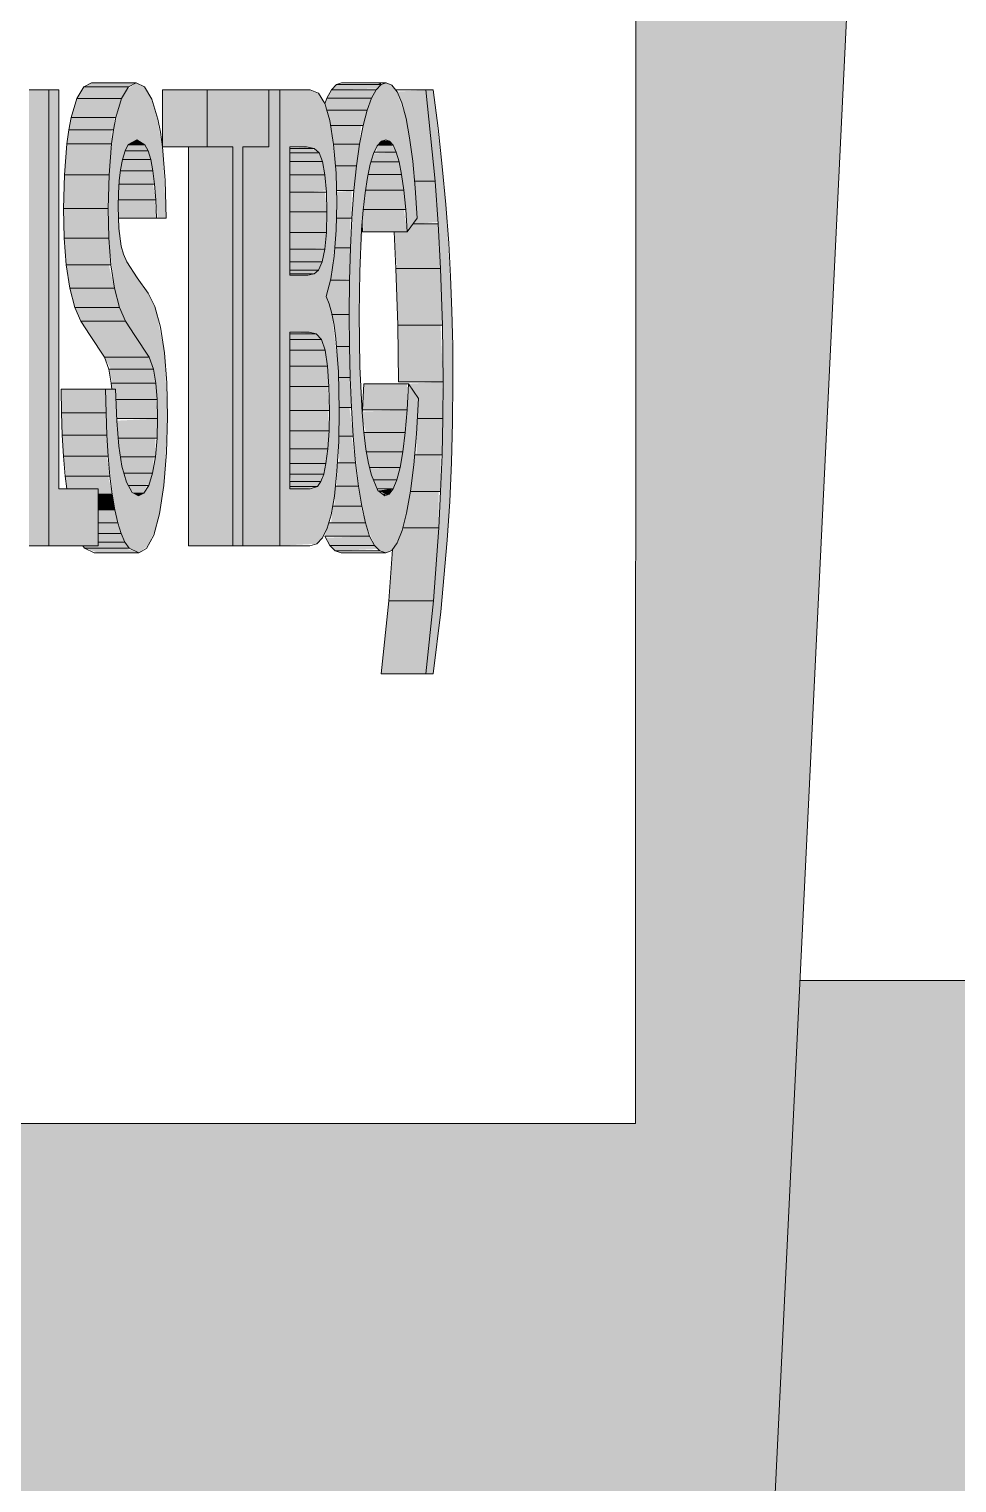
# Model space of a CAD drawing. Header units: millimetres. Extents: x -4612930 to -4329258, y -1064 to 30311.
# Drawn here: x -4521349 to -4520326, y 12646 to 14248 of the extents above; entities that cross this region are included whole.
import ezdxf

# ---------------------------------------------------------------- set-up
doc = ezdxf.new("R2010")
doc.units = ezdxf.units.MM
doc.layers.add('A-GENM', color=13, linetype='Continuous', lineweight=5)

# ---------------------------------------------------------------- blocks, each defined once
blk = doc.blocks.new('Generic Models 1 - Generic Models 1-392193-SOUTH WEST')
at = {"layer": 'A-GENM'}
h = blk.add_hatch(color=256, dxfattribs=at)
h.paths.add_polyline_path([(-4517150.7, 10446.2), (-4517151.4, 10502.4), (-4517155.3, 10500.4), (-4517158.7, 10454.8), (-4517157, 10446.6), (-4517151.4, 10446.3)])
h.paths.add_polyline_path([(-4517177.5, 10447.7), (-4517175.2, 10471.7), (-4517172.2, 10500.1), (-4517173.7, 10503.6), (-4517181.3, 10506.1), (-4517184.3, 10506.7), (-4518389.3, 10570.1), (-4518394.6, 10567.3), (-4518398, 10521.7), (-4518396.3, 10512.7), (-4517178.4, 10447.7)])
h.paths.add_polyline_path([(-4517197.5, 10449.4), (-4517213.5, 10450.2), (-4517201.1, 10455.1), (-4517198.3, 10452.4)])
h.paths.add_polyline_path([(-4518416.9, 10513.8), (-4518414.6, 10538.5), (-4518411.5, 10566.9), (-4518413.1, 10570.5), (-4518419.4, 10572.1), (-4518423.6, 10573.6), (-4519628.6, 10636.9), (-4519633.7, 10636.1), (-4519637.3, 10588.5), (-4519635.7, 10578.9), (-4518417.7, 10513.9)])
h.paths.add_polyline_path([(-4517181.6, 10514.6), (-4517178, 10516.9), (-4517150.7, 10516.9), (-4517150.7, 13200), (-4520499.3, 13200), (-4520528.4, 12600), (-4520803.7, 12389.6), (-4520803.7, 10709.9), (-4519654.8, 10649.4), (-4519656.7, 10650.6), (-4519626.3, 10647), (-4519624.1, 10646.3), (-4518415.5, 10582.5), (-4518417.3, 10583.7), (-4518387, 10580.2), (-4518381.6, 10579.3), (-4517184, 10514.7)])
h.paths.add_polyline_path([(-4518436.8, 10516.2), (-4518449.4, 10518.7), (-4518440.1, 10521.7), (-4518437.7, 10519.2)])
h.paths.add_polyline_path([(-4519656.4, 10580), (-4519653.9, 10605.3), (-4519650.8, 10633.7), (-4519652.4, 10637.3), (-4519658.7, 10638.9), (-4519663, 10640.4), (-4520803.7, 10701.9), (-4520803.7, 10641.2), (-4519657.1, 10580)])
h.paths.add_polyline_path([(-4519676.2, 10583.1), (-4519688.7, 10585.5), (-4519679.5, 10588.5), (-4519677, 10586.1)])
blk.add_line((-4520499.3, 13200), (-4517150.8, 13200), dxfattribs=at)
blk = doc.blocks.new('Generic Models 20 - Generic Models 13-2246191-SOUTH WEST')
at = {"layer": 'A-GENM'}
h = blk.add_hatch(color=256, dxfattribs=at)
h.paths.add_polyline_path([(-4522941.9, 10755.4), (-4522866.3, 10813.1), (-4523346.6, 10837.4), (-4523351.7, 10836.6), (-4523355.3, 10789), (-4523354.9, 10777.4), (-4522945.6, 10755.6)])
h.paths.add_polyline_path([(-4523374.6, 10778.5), (-4523371.9, 10805.9), (-4523368.9, 10834.3), (-4523370.4, 10837.8), (-4523376.9, 10839.6), (-4523381, 10840.9), (-4524586, 10904.2), (-4524591.6, 10898.9), (-4524594.7, 10855.9), (-4524593, 10843.5), (-4523375.1, 10778.5)])
h.paths.add_polyline_path([(-4523394.2, 10783.6), (-4523405.9, 10786.4), (-4523397.5, 10789), (-4523395, 10786.6)])
h.paths.add_polyline_path([(-4522856.5, 10820.6), (-4520528.4, 12600), (-4520368.2, 15902.2), (-4520832.7, 15901.6), (-4521175.5, 15445.3), (-4520679.7, 15445.3), (-4520680.7, 13042.4), (-4522475.3, 13042.4), (-4522475.1, 13715.8), (-4524580.6, 10913.6), (-4523372.9, 10849.9), (-4523374.7, 10851.1), (-4523344.3, 10847.5), (-4523339, 10846.6), (-4522907.9, 10823.4)])
h.paths.add_polyline_path([(-4524614.1, 10844.6), (-4524612.5, 10871.2), (-4524631.7, 10845.6), (-4524614.1, 10844.6)])
for p, q in [((-4520528.4, 12600), (-4520368.2, 15902.2)), ((-4520680.7, 13042.4), (-4520679.7, 15445.3)), ((-4522417.2, 13042.4), (-4520680.7, 13042.4))]:
    blk.add_line(p, q, dxfattribs=at)

msp = doc.modelspace()

# ---------------------------------------------------------------- hatches: boundary and pattern name
at = {"layer": 'A-GENM'}
for points in [[(-4521349.3, 13679), (-4521327.5, 13679), (-4521327.5, 14181.3), (-4521349.3, 14181.3), (-4521349.3, 13688.2)], [(-4521272.9, 13679), (-4521272.9, 13741.8), (-4521316.5, 13741.8), (-4521316.5, 14181.3), (-4521327.5, 14181.3), (-4521327.5, 13679), (-4521316.5, 13679)], [(-4521261.1, 14172), (-4521247.2, 14172), (-4521239.5, 14184.9), (-4521288.8, 14184.9), (-4521296.5, 14172)], [(-4521239.9, 14184.9), (-4521239.5, 14184.9), (-4521231.1, 14189.1), (-4521280.3, 14189.1), (-4521288.8, 14184.9), (-4521247.2, 14184.9)], [(-4521228.3, 13671.2), (-4521218, 13679), (-4521209.9, 13697.4), (-4521205.3, 13714.2), (-4521200.5, 13745.5), (-4521196.6, 13820.6), (-4521200, 13891.6), (-4521209.3, 13938), (-4521212.1, 13945.6), (-4521217.8, 13957.2), (-4521243, 13995.3), (-4521247.7, 14009.1), (-4521251.1, 14050.8), (-4521249.9, 14081), (-4521246.2, 14104.8), (-4521239.5, 14121.2), (-4521230.6, 14126.4), (-4521221.6, 14120.9), (-4521215.1, 14104.5), (-4521210.9, 14077.5), (-4521207.2, 14040), (-4521198, 14040), (-4521202.3, 14118.6), (-4521209.6, 14157.2), (-4521215.1, 14173.3), (-4521221.9, 14184.7), (-4521231.1, 14189.1), (-4521241.7, 14181.3), (-4521247.2, 14172), (-4521256.1, 14137.4), (-4521261.1, 14085.7), (-4521261.1, 14015.6), (-4521255.1, 13962.8), (-4521249.7, 13941.7), (-4521243, 13926.6), (-4521216.7, 13886.7), (-4521212.1, 13873.7), (-4521208, 13840.1), (-4521208.1, 13797.5), (-4521213, 13759), (-4521222, 13737.7), (-4521222.6, 13736.8), (-4521228.7, 13733.9), (-4521235.6, 13737.7), (-4521244.6, 13759), (-4521248.5, 13776.9), (-4521252.6, 13816.8), (-4521253.9, 13851.7), (-4521264.8, 13851.7), (-4521262, 13776.9), (-4521254.7, 13718.7), (-4521245.9, 13688.2), (-4521238.9, 13676.4)], [(-4521153, 14118.5), (-4521153, 14181.3), (-4521202.3, 14181.3), (-4521202.3, 14118.5), (-4521173.6, 14118.5)], [(-4521121.8, 13679), (-4521113.5, 13679), (-4521113.5, 14118.5), (-4521084.9, 14118.5), (-4521084.9, 14181.3), (-4521153, 14181.3), (-4521153, 14118.5), (-4521124.4, 14118.5), (-4521124.4, 13679)], [(-4521072.6, 13679), (-4521072.6, 14181.3), (-4521084.9, 14181.3), (-4521084.9, 14118.5), (-4521113.5, 14118.5), (-4521113.5, 13679), (-4521104.4, 13679)], [(-4520983.2, 14172.1), (-4520971.6, 14172.1), (-4520966.4, 14181.6), (-4521015.8, 14181.3), (-4521020.8, 14172.1), (-4520984.9, 14172.1)], [(-4521015.7, 14181.6), (-4520965.3, 14182.8), (-4520961.1, 14187.3), (-4521010.3, 14187.3)], [(-4520955.7, 13671.2), (-4520948.5, 13674.9), (-4520940.1, 13689.9), (-4520937.1, 13698.6), (-4520928.6, 13739), (-4520922.1, 13802.3), (-4520920, 13841.4), (-4520930.9, 13857.6), (-4520937, 13782.6), (-4520944.7, 13749.1), (-4520952.7, 13735.6), (-4520956.8, 13733.9), (-4520964.6, 13739.7), (-4520975.1, 13769.7), (-4520980.2, 13804.3), (-4520984.6, 13876.1), (-4520984.7, 13981.4), (-4520978.4, 14070.7), (-4520971.6, 14104), (-4520964.7, 14120.3), (-4520960.8, 14124.7), (-4520955.4, 14126.2), (-4520949.2, 14122), (-4520944.3, 14112.7), (-4520938.4, 14088.2), (-4520932.8, 14033.6), (-4520932.2, 14024.9), (-4520921.3, 14039.9), (-4520926.1, 14102.9), (-4520933.6, 14150), (-4520944.3, 14180.3), (-4520949.2, 14186.7), (-4520955.5, 14189.1), (-4520961.1, 14187.3), (-4520969.3, 14176.3), (-4520976.4, 14158.9), (-4520984.9, 14121.7), (-4520991.1, 14070.4), (-4520995.8, 13977.2), (-4520996, 13898.7), (-4520991.7, 13799.7), (-4520983.6, 13729.4), (-4520978.4, 13704.2), (-4520968, 13679), (-4520961, 13672.8), (-4520956.8, 13671.5)], [(-4520961.1, 14187.3), (-4520961.1, 14189.1), (-4520965.3, 14187.3)], [(-4520923.4, 14080.9), (-4520901.5, 14080.9), (-4520911.8, 14181.3), (-4520943.5, 14179.4), (-4520936, 14158.7), (-4520929.6, 14128.5), (-4520924.1, 14080.9)], [(-4520903.6, 13537.7), (-4520895.2, 13606), (-4520885.4, 13727.6), (-4520882.1, 13826.5), (-4520883, 13937.9), (-4520889.7, 14054.9), (-4520903.6, 14181.3), (-4520911.8, 14181.3), (-4520898.1, 14033.6), (-4520893.4, 13922.2), (-4520893.9, 13779), (-4520898.2, 13688.2), (-4520904.7, 13606), (-4520911.8, 13537.7)], [(-4521258.3, 14150.9), (-4521253.6, 14150.9), (-4521247.2, 14172), (-4521296.5, 14172), (-4521302.8, 14150.9), (-4521261.1, 14150.9)], [(-4521017.5, 14158.9), (-4520976.4, 14158.9), (-4520971.6, 14172.1), (-4521020.8, 14172.1), (-4521023, 14166.3), (-4521020.8, 14158.9)], [(-4521302.8, 14137.4), (-4521256.1, 14137.4), (-4521255.1, 14150.9), (-4521302.8, 14150.9), (-4521305.4, 14137.4)], [(-4520993.4, 14142), (-4520980.9, 14142), (-4520976.4, 14158.9), (-4521020.8, 14158.9), (-4521015.9, 14142), (-4520995, 14142)], [(-4521307.5, 14121.9), (-4521258.3, 14121.9), (-4521258.3, 14137.4), (-4521305.4, 14137.4)], [(-4520984.9, 14121.7), (-4520983.2, 14142), (-4521016.7, 14142), (-4521013.4, 14121.7), (-4520988.3, 14121.7)], [(-4521261.1, 14087.6), (-4521258.3, 14121.9), (-4521307.5, 14121.9), (-4521310.3, 14087.6)], [(-4521243.5, 14114.1), (-4521218, 14114.1), (-4521221.9, 14120.9), (-4521239.9, 14120.9), (-4521243.4, 14114.2)], [(-4521221.6, 14120.9), (-4521231.1, 14126.1), (-4521239.5, 14120.9), (-4521221.9, 14120.9)], [(-4521173.6, 13679), (-4521124.4, 13679), (-4521124.4, 14118.5), (-4521173.6, 14118.5), (-4521173.6, 13688.2)], [(-4521043.3, 14111.9), (-4521030.2, 14112.7), (-4521037.5, 14116.9), (-4521061.7, 14116.9), (-4521060.6, 14111.9), (-4521043.7, 14111.9)], [(-4521011.5, 14097.8), (-4520988.3, 14097.8), (-4520984.9, 14121.7), (-4521013.4, 14121.1), (-4521013.2, 14118.5)], [(-4520965.1, 14112.7), (-4520944.3, 14112.7), (-4520949.2, 14120.3), (-4520965.3, 14119.6), (-4520966.4, 14112.7), (-4520965.3, 14112.7)], [(-4520950.8, 14120.3), (-4520949.2, 14122), (-4520951.7, 14124.8), (-4520961, 14124.4), (-4520964.7, 14120.3), (-4520951.7, 14120.3)], [(-4521248.5, 14092.3), (-4521212.7, 14092.3), (-4521215.1, 14104.5), (-4521246.3, 14104.5), (-4521248.4, 14093.4)], [(-4521243.4, 14104.5), (-4521215.1, 14104.5), (-4521218, 14114.1), (-4521243.5, 14114.1), (-4521246.2, 14104.5)], [(-4521045.2, 14102.6), (-4521025.7, 14102.6), (-4521030.2, 14111.9), (-4521061.7, 14111.9), (-4521061.7, 14102.6), (-4521058.9, 14102.6)], [(-4521044.2, 14087.7), (-4521023, 14087.7), (-4521025.7, 14102.6), (-4521061.7, 14102.6), (-4521061.7, 14087.7), (-4521045.2, 14087.7)], [(-4520944.3, 14088.2), (-4520938.4, 14088.2), (-4520941.2, 14102.1), (-4520972.2, 14102.1), (-4520975.4, 14088.2), (-4520950.8, 14088.2)], [(-4520947.8, 14102.1), (-4520941.2, 14102.1), (-4520944.3, 14112.7), (-4520969.3, 14111.3), (-4520971.6, 14102.1), (-4520950.8, 14102.1)], [(-4521262, 14050.8), (-4521261.1, 14087.6), (-4521310.3, 14087.6), (-4521311.3, 14050.8)], [(-4521249.9, 14077.5), (-4521210.9, 14077.5), (-4521212.7, 14092.3), (-4521248.5, 14092.3), (-4521250.1, 14077.5)], [(-4521044.2, 14068.7), (-4521021.5, 14070.4), (-4521023, 14087.7), (-4521061.7, 14087.7), (-4521061.7, 14068.7), (-4521045.2, 14068.7)], [(-4520991.1, 14070.4), (-4520988.3, 14097.8), (-4521011.5, 14097.8), (-4521009.9, 14070.4), (-4520993.4, 14070.4)], [(-4520961, 14070.7), (-4520936, 14070.7), (-4520938.4, 14088.2), (-4520975.4, 14088.2), (-4520978.4, 14070.7), (-4520972.8, 14070.7)], [(-4521250.8, 14060.1), (-4521209.6, 14060.1), (-4521212.7, 14077.5), (-4521250.1, 14077.5), (-4521251, 14060.1)], [(-4521020.8, 14046.8), (-4521023, 14068.7), (-4521061.7, 14068.7), (-4521061.7, 14046.8), (-4521021.4, 14046.8)], [(-4521009.9, 14040.1), (-4520993.4, 14040.1), (-4520993.4, 14070.4), (-4521010.2, 14068.7), (-4521010.3, 14040.1)], [(-4520938.4, 14049.6), (-4520933.9, 14049.6), (-4520936, 14070.7), (-4520978.4, 14070.7), (-4520980.9, 14049.6), (-4520938.4, 14049.6)], [(-4520923.4, 14033.6), (-4520898.2, 14035.8), (-4520901.5, 14080.9), (-4520924.1, 14080.9), (-4520921.3, 14039.9), (-4520925.9, 14033.6)], [(-4521208.9, 14040), (-4521210.9, 14060.1), (-4521251, 14060.1), (-4521250.3, 14040), (-4521209.6, 14040)], [(-4521261.3, 14017.9), (-4521262, 14050.8), (-4521311.3, 14050.8), (-4521310.5, 14017.9)], [(-4521023.2, 14024.2), (-4521021.4, 14024.2), (-4521021.4, 14046.8), (-4521061.7, 14046.8), (-4521061.7, 14024.2), (-4521039.3, 14024.2)], [(-4521010.6, 14007.2), (-4520995, 14007.2), (-4520995, 14040.1), (-4521010.3, 14040.1), (-4521012.1, 14007.2)], [(-4520950.8, 14024.9), (-4520932.2, 14024.9), (-4520936, 14049.6), (-4520981, 14048.9), (-4520980.8, 14024.9), (-4520961, 14024.9)], [(-4521044.3, 14005.9), (-4521023, 14007.2), (-4521021.4, 14024.2), (-4521061.7, 14024.2), (-4521061.7, 14005.9), (-4521044.3, 14005.9)], [(-4520932.2, 13984.4), (-4520895.5, 13984.4), (-4520898.1, 14033.6), (-4520925.9, 14033.6), (-4520933.9, 14024.9), (-4520946.8, 14024.9), (-4520943.7, 13984.4), (-4520933.9, 13984.4)], [(-4521259, 13988.4), (-4521261.3, 14017.9), (-4521310.5, 14017.9), (-4521308.2, 13988.4), (-4521261.1, 13988.4)], [(-4521044.7, 13991.9), (-4521026.1, 13991.9), (-4521023.2, 14005.9), (-4521061.7, 14005.9), (-4521061.7, 13991.9), (-4521045, 13991.9)], [(-4521016.9, 13971.8), (-4520995.9, 13973), (-4520995, 14007.2), (-4521012.1, 14007.2), (-4521016.6, 13973)], [(-4521304.4, 13962.8), (-4521255.1, 13962.8), (-4521261.3, 13988.4), (-4521308.2, 13988.4), (-4521305.9, 13973)], [(-4521044.9, 13982.6), (-4521030.2, 13982.6), (-4521026.1, 13991.9), (-4521061.7, 13991.9), (-4521061.7, 13982.6), (-4521045.2, 13982.6)], [(-4521040.4, 13978.6), (-4521032.6, 13980.5), (-4521032.6, 13982.6), (-4521061.7, 13982.6), (-4521061.7, 13978.6), (-4521041.4, 13978.6)], [(-4521013, 13934), (-4520996.3, 13934), (-4520996, 13971.8), (-4521016.9, 13971.8), (-4521021.7, 13953.7), (-4521015.3, 13934)], [(-4520942.6, 13922.2), (-4520893.4, 13922.2), (-4520895.5, 13984.4), (-4520944.7, 13984.4), (-4520944.3, 13973)], [(-4521281.9, 13941.7), (-4521249.7, 13941.7), (-4521255.1, 13962.8), (-4521304.4, 13962.8), (-4521298.9, 13941.7)], [(-4521243, 13926.6), (-4521249.7, 13941.7), (-4521298.9, 13941.7), (-4521292.3, 13926.6), (-4521249.7, 13926.6)], [(-4521232.6, 13910.7), (-4521243, 13926.6), (-4521292.3, 13926.6), (-4521281.9, 13910.7), (-4521249.7, 13910.7)], [(-4521010.3, 13898.7), (-4520996, 13898.7), (-4520996.3, 13934), (-4521015.3, 13934), (-4521010.9, 13906.9)], [(-4521216.7, 13886.7), (-4521232.6, 13910.7), (-4521281.9, 13910.7), (-4521266, 13886.7)], [(-4521045.3, 13906.1), (-4521026.9, 13906.1), (-4521032.6, 13912.4), (-4521061.7, 13912.4), (-4521061.7, 13906.1), (-4521045.5, 13906.1)], [(-4520897.5, 13859.5), (-4520892.7, 13859.5), (-4520895.5, 13922.2), (-4520942.6, 13922.2), (-4520942, 13859.5)], [(-4521022.9, 13894.6), (-4521026.9, 13906.1), (-4521061.7, 13906.1), (-4521061.7, 13894.6), (-4521035.2, 13894.6)], [(-4521044.7, 13876.9), (-4521020.2, 13876.9), (-4521022.9, 13894.6), (-4521061.7, 13894.6), (-4521061.7, 13876.9), (-4521045.2, 13876.9)], [(-4521008, 13864.5), (-4520995.1, 13864.5), (-4520996, 13898.7), (-4521010.3, 13898.7), (-4521008.1, 13870.8)], [(-4521212.1, 13873.7), (-4521216.7, 13886.7), (-4521266, 13886.7), (-4521259.2, 13873.7), (-4521216.7, 13873.7)], [(-4521039.6, 13854.4), (-4521018.6, 13854.4), (-4521020.2, 13876.9), (-4521061.7, 13876.9), (-4521061.7, 13854.4), (-4521042.2, 13854.4)], [(-4521209.3, 13858.2), (-4521212.1, 13873.7), (-4521261.3, 13873.7), (-4521257.2, 13858.2), (-4521210.6, 13858.2)], [(-4521007.2, 13831.5), (-4520993.7, 13831.5), (-4520996, 13864.5), (-4521008, 13864.5), (-4521007.2, 13831.5)], [(-4520921.2, 13819.3), (-4520893, 13819.3), (-4520893.9, 13859.5), (-4520930.9, 13857.6), (-4520920, 13841.4), (-4520920.7, 13828.8)], [(-4521281.9, 13825.6), (-4521264.4, 13825.6), (-4521264.8, 13851.7), (-4521314, 13851.7), (-4521313.6, 13825.6), (-4521308.2, 13825.6)], [(-4521208, 13840.1), (-4521209.3, 13858.2), (-4521258.6, 13858.2), (-4521257.2, 13851.7), (-4521253.9, 13851.7), (-4521252.6, 13840.1), (-4521209.3, 13840.1)], [(-4521042.7, 13828.1), (-4521018.1, 13828.1), (-4521020.2, 13854.4), (-4521061.7, 13854.4), (-4521061.7, 13828.1), (-4521043, 13828.1)], [(-4520932.4, 13828.8), (-4520932.4, 13857.6), (-4520980.1, 13857.6), (-4520981.6, 13828.8), (-4520934.4, 13828.8)], [(-4521232.6, 13819.1), (-4521207.5, 13819.1), (-4521209.3, 13840.1), (-4521253.4, 13840.1), (-4521252.6, 13819.1)], [(-4521050.6, 13805.5), (-4521018.5, 13805.5), (-4521019.9, 13828.1), (-4521061.7, 13828.1), (-4521061.7, 13805.5)], [(-4521007.7, 13799.7), (-4520991.7, 13799.7), (-4520996, 13831.5), (-4521007.2, 13831.5), (-4521007.6, 13805.5)], [(-4520934.4, 13803.8), (-4520932.4, 13828.8), (-4520981.8, 13826.8), (-4520981.6, 13820.2), (-4520977.9, 13803.8), (-4520937, 13803.8)], [(-4521272.9, 13801), (-4521263.5, 13801), (-4521264.4, 13825.6), (-4521313.6, 13825.6), (-4521312.7, 13801), (-4521281.9, 13801)], [(-4521250.3, 13797.5), (-4521208.1, 13797.5), (-4521208.1, 13819.1), (-4521252.6, 13816.8), (-4521251, 13797.5)], [(-4520920, 13779), (-4520893.9, 13779), (-4520893.9, 13819.3), (-4520921.2, 13819.3), (-4520922.1, 13779)], [(-4521272.9, 13777.7), (-4521262, 13777.7), (-4521264.4, 13801), (-4521312.7, 13801), (-4521311.3, 13777.7), (-4521281.9, 13777.7)], [(-4521232.6, 13776.9), (-4521209.9, 13776.9), (-4521209.9, 13797.5), (-4521251, 13797.5), (-4521248.5, 13776.9), (-4521246.8, 13776.9)], [(-4521054.1, 13785.8), (-4521019.9, 13785.8), (-4521018.5, 13805.5), (-4521061.7, 13805.5), (-4521061.7, 13785.8)], [(-4520996, 13770.3), (-4520989.2, 13770.3), (-4520993.7, 13799.7), (-4521007.7, 13799.7), (-4521007.2, 13770.3)], [(-4520944.6, 13782.6), (-4520937, 13782.6), (-4520934.4, 13803.8), (-4520980.2, 13803.8), (-4520977.4, 13782.6), (-4520944.7, 13782.6)], [(-4521056.9, 13769.7), (-4521021.8, 13770.3), (-4521019.9, 13785.8), (-4521061.7, 13785.8), (-4521061.7, 13769.7)], [(-4520940.1, 13765.1), (-4520937, 13782.6), (-4520977.4, 13782.6), (-4520973.9, 13765.1), (-4520942.6, 13765.1)], [(-4521272.9, 13755.8), (-4521260.1, 13755.8), (-4521263.5, 13777.7), (-4521311.3, 13777.7), (-4521308.2, 13755.8), (-4521281.9, 13755.8)], [(-4521213, 13759), (-4521211.8, 13776.9), (-4521248.5, 13776.9), (-4521244.6, 13759), (-4521216.7, 13759)], [(-4521058.9, 13757.9), (-4521024.4, 13757.9), (-4521021.9, 13769.7), (-4521061.7, 13769.7), (-4521061.7, 13757.9)], [(-4520995.1, 13744.5), (-4520986.1, 13744.5), (-4520989.2, 13770.3), (-4521009.2, 13770.3), (-4521009.8, 13744.5), (-4520996, 13744.5)], [(-4520944.7, 13751.5), (-4520943.1, 13753.7), (-4520940.1, 13765.1), (-4520973.7, 13764.2), (-4520969.6, 13751.5), (-4520946.7, 13751.5)], [(-4520928.6, 13738.8), (-4520895.4, 13738.8), (-4520895.4, 13779), (-4520924.1, 13779), (-4520928.6, 13738.8)], [(-4521272.9, 13735.9), (-4521257.6, 13735.9), (-4521262, 13755.8), (-4521309.3, 13755.8), (-4521307.6, 13741.8), (-4521272.9, 13741.8)], [(-4521222.6, 13745.4), (-4521216.7, 13747.2), (-4521213, 13759), (-4521244.6, 13759), (-4521239.8, 13745.4), (-4521232.6, 13745.4)], [(-4521027.5, 13749.7), (-4521025.6, 13757.9), (-4521061.7, 13757.9), (-4521060.3, 13749.7), (-4521031.2, 13749.7)], [(-4521061.3, 13744.2), (-4521031.1, 13744.5), (-4521027.5, 13749.7), (-4521061.7, 13749.7), (-4521061.7, 13744.2)], [(-4520956.8, 13741.7), (-4520947.7, 13741.7), (-4520944.7, 13751.5), (-4520969.6, 13751.5), (-4520964.6, 13741.7)], [(-4521272.9, 13718.7), (-4521254.7, 13718.7), (-4521257.6, 13735.9), (-4521272.9, 13735.9)], [(-4521228.7, 13736.8), (-4521222, 13737.7), (-4521219.6, 13745.4), (-4521239.8, 13745.4), (-4521233.9, 13736.8)], [(-4521228.7, 13733.9), (-4521222.6, 13736.8), (-4521233.9, 13736.8)], [(-4521045.2, 13741.8), (-4521031.9, 13744), (-4521038.4, 13744.2), (-4521061.7, 13744.2), (-4521061.7, 13741.8)], [(-4520993.7, 13722.5), (-4520982.5, 13722.5), (-4520986.1, 13744.5), (-4521011.5, 13744.5), (-4521012.6, 13722.5), (-4520995.1, 13722.5)], [(-4520952.7, 13735.9), (-4520952.1, 13735.9), (-4520949.2, 13741.7), (-4520964.6, 13739.7), (-4520955.7, 13735.9)], [(-4520956.8, 13733.9), (-4520956.8, 13735.9), (-4520959.5, 13735.9)], [(-4520903.4, 13698.6), (-4520897.5, 13698.6), (-4520897.5, 13738.8), (-4520928.6, 13738.8), (-4520937.1, 13698.6), (-4520928.6, 13698.6)], [(-4521272.9, 13704.1), (-4521251.4, 13704.1), (-4521254.7, 13718.7), (-4521272.9, 13718.7)], [(-4520991.7, 13704.2), (-4520978.4, 13704.2), (-4520983.6, 13722.5), (-4521014.5, 13722.5), (-4521016.1, 13704.2), (-4520993.7, 13704.2)], [(-4521257.6, 13692.3), (-4521247.7, 13692.3), (-4521251.4, 13704.1), (-4521272.9, 13704.1), (-4521272.9, 13692.3)], [(-4520991.7, 13689.7), (-4520973.7, 13689.7), (-4520978.4, 13704.2), (-4521018.7, 13704.2), (-4521023, 13689.7), (-4520993.7, 13689.7)], [(-4521272.9, 13683), (-4521243.6, 13683), (-4521247.7, 13692.3), (-4521272.9, 13692.3), (-4521272.9, 13688.2)], [(-4521017.6, 13679.4), (-4520968.4, 13679.4), (-4520973.7, 13689.7), (-4521021.9, 13687.7), (-4521020.4, 13684.8)], [(-4520952.7, 13618.1), (-4520903.4, 13618.1), (-4520897.5, 13698.6), (-4520937.1, 13698.6), (-4520943.7, 13681.4), (-4520948.5, 13673.9), (-4520949.2, 13664.7)], [(-4521288.2, 13676.4), (-4521238.9, 13676.4), (-4521243.6, 13683), (-4521272.9, 13683), (-4521272.9, 13679), (-4521290, 13679)], [(-4521238.9, 13671.2), (-4521228.7, 13671.4), (-4521243.6, 13676.4), (-4521288.2, 13676.4), (-4521272.9, 13671.2), (-4521243.6, 13671.2)], [(-4521011.6, 13673.2), (-4520964.6, 13675.5), (-4520968.4, 13679.4), (-4521017.2, 13679)], [(-4520952.7, 13537.7), (-4520911.8, 13537.7), (-4520903.4, 13618.1), (-4520952.7, 13618.1), (-4520961, 13537.7)]]:
    msp.add_hatch(color=256, dxfattribs=at).paths.add_polyline_path(points)
h = msp.add_hatch(color=256, dxfattribs=at)
h.paths.add_polyline_path([(-4521072.6, 13679), (-4521031.9, 13681.2), (-4521023.6, 13691.7), (-4521018.7, 13704.2), (-4521012.6, 13733.6), (-4521007.7, 13799.7), (-4521008.1, 13870.8), (-4521015.3, 13934), (-4521018.4, 13945.6), (-4521021.7, 13953.7), (-4521015.9, 13977.2), (-4521010.6, 14026.6), (-4521010.8, 14089.7), (-4521017.5, 14147.8), (-4521025.7, 14170.6), (-4521030.2, 14177.6), (-4521039.3, 14181.3), (-4521072.6, 14181.3), (-4521072.6, 13688.2)])
h.paths.add_polyline_path([(-4521061.7, 13741.8), (-4521061.7, 13914.5), (-4521032.6, 13912.4), (-4521026.9, 13906.1), (-4521022.9, 13894.6), (-4521018.6, 13854.4), (-4521018.9, 13799.7), (-4521021.9, 13769.7), (-4521027.5, 13749.7), (-4521031.2, 13744.2), (-4521039.6, 13741.8)])
h.paths.add_polyline_path([(-4521061.7, 13977.2), (-4521061.7, 14118.5), (-4521034.8, 14116.8), (-4521029.3, 14111.9), (-4521024.8, 14097.8), (-4521021.4, 14068.7), (-4521021.4, 14024.2), (-4521026.9, 13990), (-4521032.6, 13980.5), (-4521039.3, 13977.7), (-4521045.2, 13977.2)])

# ---------------------------------------------------------------- linework, layer by layer
for p, q in [((-4521349.3, 14181.3), (-4521327.5, 14181.3)), ((-4521316.5, 14181.3), (-4521327.5, 14181.3)), ((-4521327.5, 14181.3), (-4521327.5, 13679)), ((-4521316.5, 13741.8), (-4521316.5, 14181.3)), ((-4521296.5, 14172), (-4521288.8, 14184.9)), ((-4521288.8, 14184.9), (-4521280.3, 14189.1)), ((-4521288.8, 14184.9), (-4521239.5, 14184.9)), ((-4521280.3, 14189.1), (-4521231.1, 14189.1)), ((-4521239.5, 14184.9), (-4521247.2, 14172)), ((-4521231.1, 14189.1), (-4521239.5, 14184.9)), ((-4521221.9, 14184.7), (-4521231.1, 14189.1)), ((-4521213.8, 14171.2), (-4521221.9, 14184.7)), ((-4521202.3, 14118.5), (-4521202.3, 14181.3)), ((-4521202.3, 14181.3), (-4521153, 14181.3)), ((-4521084.9, 14181.3), (-4521153, 14181.3)), ((-4521153, 14181.3), (-4521153, 14118.5)), ((-4521084.9, 14118.5), (-4521084.9, 14181.3)), ((-4521084.9, 14181.3), (-4521072.6, 14181.3)), ((-4521039.3, 14181.3), (-4521072.6, 14181.3)), ((-4521072.6, 14181.3), (-4521072.6, 13679)), ((-4521030.2, 14177.6), (-4521039.3, 14181.3)), ((-4521020.8, 14172.1), (-4521015.7, 14181.6)), ((-4521015.7, 14181.6), (-4521010.3, 14187.3)), ((-4521015.7, 14181.6), (-4520966.4, 14181.6)), ((-4521010.3, 14187.3), (-4521004.7, 14189.1)), ((-4521010.3, 14187.3), (-4520961.1, 14187.3)), ((-4521004.7, 14189.1), (-4520955.5, 14189.1)), ((-4520966.4, 14181.6), (-4520971.6, 14172.1)), ((-4520961.1, 14187.3), (-4520966.4, 14181.6)), ((-4520955.5, 14189.1), (-4520961.1, 14187.3)), ((-4520949.2, 14186.7), (-4520955.5, 14189.1)), ((-4520943.5, 14179.4), (-4520949.2, 14186.7)), ((-4520945, 14181.3), (-4520911.8, 14181.3)), ((-4520903.6, 14181.3), (-4520911.8, 14181.3)), ((-4520911.8, 14181.3), (-4520901.5, 14080.9)), ((-4520898.2, 14139.2), (-4520903.6, 14181.3)), ((-4521302.8, 14150.9), (-4521296.5, 14172)), ((-4521296.5, 14172), (-4521247.2, 14172)), ((-4521247.2, 14172), (-4521253.6, 14150.9)), ((-4521207.2, 14149.1), (-4521213.8, 14171.2)), ((-4521023, 14166.5), (-4521030.2, 14177.6)), ((-4521023.1, 14165.9), (-4521020.8, 14172.1)), ((-4521017.5, 14147.8), (-4521023, 14166.5)), ((-4521020.8, 14172.1), (-4520971.6, 14172.1)), ((-4520971.6, 14172.1), (-4520976.4, 14158.9)), ((-4520938.3, 14167.1), (-4520943.5, 14179.4)), ((-4520933.6, 14150), (-4520938.3, 14167.1)), ((-4521305.4, 14137.4), (-4521302.8, 14150.9)), ((-4521302.8, 14150.9), (-4521253.6, 14150.9)), ((-4521253.6, 14150.9), (-4521256.1, 14137.4)), ((-4521204.5, 14134.9), (-4521207.2, 14149.1)), ((-4521020.8, 14158.9), (-4520976.4, 14158.9)), ((-4521013.4, 14121.1), (-4521017.5, 14147.8)), ((-4520976.4, 14158.9), (-4520980.9, 14142)), ((-4520929.6, 14128.5), (-4520933.6, 14150)), ((-4521307.5, 14121.9), (-4521305.4, 14137.4)), ((-4521305.4, 14137.4), (-4521256.1, 14137.4)), ((-4521256.1, 14137.4), (-4521258.3, 14121.9)), ((-4521202.3, 14118.6), (-4521204.5, 14134.9)), ((-4521016.7, 14142), (-4520980.9, 14142)), ((-4520980.9, 14142), (-4520984.9, 14121.7)), ((-4520893.6, 14097.1), (-4520898.2, 14139.2)), ((-4521310.3, 14087.6), (-4521307.5, 14121.9)), ((-4521307.5, 14121.9), (-4521258.3, 14121.9)), ((-4521258.3, 14121.9), (-4521261.1, 14087.6)), ((-4521243.4, 14114.2), (-4521239.9, 14121)), ((-4521239.9, 14121), (-4521230.6, 14126.4)), ((-4521239.9, 14120.9), (-4521221.6, 14120.9)), ((-4521230.6, 14126.4), (-4521221.6, 14120.9)), ((-4521221.6, 14120.9), (-4521218, 14114.1)), ((-4521199.2, 14081.6), (-4521202.3, 14118.6)), ((-4521202.3, 14118.5), (-4521153, 14118.5)), ((-4521173.6, 13679), (-4521173.6, 14118.5)), ((-4521153, 14118.5), (-4521124.4, 14118.5)), ((-4521124.4, 14118.5), (-4521124.4, 13679)), ((-4521113.5, 13679), (-4521113.5, 14118.5)), ((-4521113.5, 14118.5), (-4521084.9, 14118.5)), ((-4521061.7, 13977.2), (-4521061.7, 14118.5)), ((-4521061.7, 14118.5), (-4521043.3, 14118.5)), ((-4521061.7, 14116.9), (-4521034.8, 14116.9)), ((-4521043.3, 14118.5), (-4521034.8, 14116.9)), ((-4521034.8, 14116.9), (-4521029.3, 14111.9)), ((-4521013.5, 14121.7), (-4520984.9, 14121.7)), ((-4521010.8, 14089.7), (-4521013.4, 14121.1)), ((-4520984.9, 14121.7), (-4520988.3, 14097.8)), ((-4520969.3, 14111.3), (-4520965.3, 14119.6)), ((-4520965.3, 14119.6), (-4520960.8, 14124.7)), ((-4520964.7, 14120.3), (-4520947.8, 14120.3)), ((-4520960.8, 14124.7), (-4520955.9, 14126.4)), ((-4520960.3, 14124.8), (-4520951.7, 14124.8)), ((-4520955.9, 14126.4), (-4520951.7, 14124.8)), ((-4520951.7, 14124.8), (-4520947.8, 14120.3)), ((-4520947.8, 14120.3), (-4520944.3, 14112.7)), ((-4520926.1, 14102.9), (-4520929.6, 14128.5)), ((-4521248.4, 14093.4), (-4521246.2, 14104.8)), ((-4521246.3, 14104.5), (-4521215.1, 14104.5)), ((-4521246.2, 14104.8), (-4521243.4, 14114.2)), ((-4521243.5, 14114.1), (-4521218, 14114.1)), ((-4521218, 14114.1), (-4521215.1, 14104.5)), ((-4521215.1, 14104.5), (-4521212.7, 14092.3)), ((-4521061.7, 14111.9), (-4521029.3, 14111.9)), ((-4521061.7, 14102.6), (-4521025.7, 14102.6)), ((-4521029.3, 14111.9), (-4521025.7, 14102.6)), ((-4521025.7, 14102.6), (-4521023, 14087.7)), ((-4520973, 14099.5), (-4520969.3, 14111.3)), ((-4520972.2, 14102.1), (-4520941.2, 14102.1)), ((-4520968.6, 14112.7), (-4520944.3, 14112.7)), ((-4520944.3, 14112.7), (-4520941.2, 14102.1)), ((-4520941.2, 14102.1), (-4520938.4, 14088.2)), ((-4520923.4, 14073.4), (-4520926.1, 14102.9)), ((-4521311.3, 14050.8), (-4521310.3, 14087.6)), ((-4521310.3, 14087.6), (-4521261.1, 14087.6)), ((-4521261.1, 14087.6), (-4521262, 14050.8)), ((-4521249.9, 14081), (-4521248.4, 14093.4)), ((-4521248.5, 14092.3), (-4521212.7, 14092.3)), ((-4521212.7, 14092.3), (-4521210.9, 14077.5)), ((-4521061.7, 14087.7), (-4521023, 14087.7)), ((-4521023, 14087.7), (-4521021.4, 14068.7)), ((-4521011.5, 14097.8), (-4520988.3, 14097.8)), ((-4521009.9, 14056.8), (-4521010.8, 14089.7)), ((-4520988.3, 14097.8), (-4520991.1, 14070.4)), ((-4520978.8, 14068), (-4520976.1, 14084.9)), ((-4520976.1, 14084.9), (-4520973, 14099.5)), ((-4520975.4, 14088.2), (-4520938.4, 14088.2)), ((-4520938.4, 14088.2), (-4520936, 14070.7)), ((-4520889.7, 14054.9), (-4520893.6, 14097.1)), ((-4521250.8, 14067.4), (-4521249.9, 14081)), ((-4521250.1, 14077.5), (-4521210.9, 14077.5)), ((-4521210.9, 14077.5), (-4521209.6, 14060.1)), ((-4521198, 14040), (-4521199.2, 14081.6)), ((-4521061.7, 14068.7), (-4521021.4, 14068.7)), ((-4521021.4, 14068.7), (-4521020.8, 14046.8)), ((-4521010.3, 14070.4), (-4520991.1, 14070.4)), ((-4520991.1, 14070.4), (-4520993.4, 14040.1)), ((-4520981, 14048.9), (-4520978.8, 14068)), ((-4520978.4, 14070.7), (-4520936, 14070.7)), ((-4520936, 14070.7), (-4520933.9, 14049.6)), ((-4520924.1, 14080.9), (-4520901.5, 14080.9)), ((-4520921.3, 14039.9), (-4520923.4, 14073.4)), ((-4520901.5, 14080.9), (-4520898.1, 14033.6)), ((-4521251.1, 14052.7), (-4521250.8, 14067.4)), ((-4521250.3, 14028.5), (-4521251.1, 14052.7)), ((-4521251, 14060.1), (-4521209.6, 14060.1)), ((-4521209.6, 14060.1), (-4521208.9, 14040)), ((-4521010.6, 14026.6), (-4521009.9, 14056.8)), ((-4520886.5, 14012.6), (-4520889.7, 14054.9)), ((-4521310.5, 14017.9), (-4521311.3, 14050.8)), ((-4521311.3, 14050.8), (-4521262, 14050.8)), ((-4521262, 14050.8), (-4521261.3, 14017.9)), ((-4521250.7, 14040), (-4521208.9, 14040)), ((-4521208.9, 14040), (-4521198, 14040)), ((-4521061.7, 14046.8), (-4521020.8, 14046.8)), ((-4521020.8, 14046.8), (-4521021.4, 14024.2)), ((-4521010.3, 14040.1), (-4520993.4, 14040.1)), ((-4520993.4, 14040.1), (-4520995, 14007.2)), ((-4520982.6, 14027.4), (-4520981, 14048.9)), ((-4520981.3, 14049.6), (-4520933.9, 14049.6)), ((-4520933.9, 14049.6), (-4520932.2, 14024.9)), ((-4520932.2, 14024.9), (-4520921.3, 14039.9)), ((-4521247.7, 14009.1), (-4521250.3, 14028.5)), ((-4521061.7, 14024.2), (-4521021.4, 14024.2)), ((-4521021.4, 14024.2), (-4521023.2, 14005.9)), ((-4521012.8, 13998.1), (-4521010.6, 14026.6)), ((-4520984.7, 13981.4), (-4520982.6, 14027.4)), ((-4520981.5, 14024.9), (-4520982.1, 14034)), ((-4520981.5, 14024.9), (-4520932.2, 14024.9)), ((-4520944.7, 13984.4), (-4520946.8, 14024.9)), ((-4520925.9, 14033.6), (-4520898.1, 14033.6)), ((-4520898.1, 14033.6), (-4520895.5, 13984.4)), ((-4521308.2, 13988.4), (-4521310.5, 14017.9)), ((-4521310.5, 14017.9), (-4521261.3, 14017.9)), ((-4521261.3, 14017.9), (-4521259, 13988.4)), ((-4521245.3, 14000.5), (-4521247.7, 14009.1)), ((-4521061.7, 14005.9), (-4521023.2, 14005.9)), ((-4521023.2, 14005.9), (-4521026.1, 13991.9)), ((-4521012.1, 14007.2), (-4520995, 14007.2)), ((-4520995, 14007.2), (-4520996, 13971.8)), ((-4520884.5, 13975.7), (-4520886.5, 14012.6)), ((-4521304.4, 13962.8), (-4521308.2, 13988.4)), ((-4521308.2, 13988.4), (-4521259, 13988.4)), ((-4521259, 13988.4), (-4521255.1, 13962.8)), ((-4521241.5, 13991.8), (-4521245.3, 14000.5)), ((-4521229.9, 13974.1), (-4521241.5, 13991.8)), ((-4521061.7, 13991.9), (-4521026.1, 13991.9)), ((-4521026.1, 13991.9), (-4521030.2, 13982.6)), ((-4521016.5, 13973.3), (-4521012.8, 13998.1)), ((-4521217.8, 13957.2), (-4521229.9, 13974.1)), ((-4521062, 13982.6), (-4521030.2, 13982.6)), ((-4521061.8, 13978.6), (-4521034.8, 13978.6)), ((-4521041.8, 13977.2), (-4521061.7, 13977.2)), ((-4521034.8, 13978.6), (-4521041.8, 13977.2)), ((-4521030.2, 13982.6), (-4521034.8, 13978.6)), ((-4521021.7, 13953.7), (-4521016.5, 13973.3)), ((-4521016.9, 13971.8), (-4520996, 13971.8)), ((-4520996, 13971.8), (-4520996.3, 13934)), ((-4520985.4, 13934.1), (-4520984.7, 13981.4)), ((-4520942.6, 13922.2), (-4520944.7, 13984.4)), ((-4520944.7, 13984.4), (-4520895.5, 13984.4)), ((-4520895.5, 13984.4), (-4520893.4, 13922.2)), ((-4520883, 13937.9), (-4520884.5, 13975.7)), ((-4521298.9, 13941.7), (-4521304.4, 13962.8)), ((-4521304.4, 13962.8), (-4521255.1, 13962.8)), ((-4521255.1, 13962.8), (-4521249.7, 13941.7)), ((-4521210.6, 13942.5), (-4521217.8, 13957.2)), ((-4521292.3, 13926.6), (-4521298.9, 13941.7)), ((-4521298.9, 13941.7), (-4521249.7, 13941.7)), ((-4521249.7, 13941.7), (-4521243, 13926.6)), ((-4521204.4, 13919.8), (-4521210.6, 13942.5)), ((-4521018.4, 13945.6), (-4521021.7, 13953.7)), ((-4521015.5, 13935.1), (-4521018.4, 13945.6)), ((-4521281.9, 13910.7), (-4521292.3, 13926.6)), ((-4521292.3, 13926.6), (-4521243, 13926.6)), ((-4521243, 13926.6), (-4521232.6, 13910.7)), ((-4521015.7, 13934), (-4520996.3, 13934)), ((-4521013, 13922.2), (-4521015.5, 13935.1)), ((-4520996.3, 13934), (-4520996, 13898.7)), ((-4520984.6, 13876.1), (-4520985.4, 13934.1)), ((-4520882.1, 13899.3), (-4520883, 13937.9)), ((-4521266, 13886.7), (-4521281.9, 13910.7)), ((-4521232.6, 13910.7), (-4521216.7, 13886.7)), ((-4521200, 13891.6), (-4521204.4, 13919.8)), ((-4521061.8, 13912.4), (-4521032.6, 13912.4)), ((-4521061.7, 13741.8), (-4521061.7, 13914.5)), ((-4521061.7, 13914.5), (-4521040.4, 13914.5)), ((-4521040.4, 13914.5), (-4521032.6, 13912.4)), ((-4521032.6, 13912.4), (-4521026.9, 13906.1)), ((-4521010.9, 13906.9), (-4521013, 13922.2)), ((-4520942, 13859.5), (-4520942.6, 13922.2)), ((-4520942.6, 13922.2), (-4520893.4, 13922.2)), ((-4520893.4, 13922.2), (-4520892.7, 13859.5)), ((-4521197.5, 13858.5), (-4521200, 13891.6)), ((-4521062.1, 13906.1), (-4521026.9, 13906.1)), ((-4521061.7, 13894.6), (-4521022.9, 13894.6)), ((-4521026.9, 13906.1), (-4521022.9, 13894.6)), ((-4521022.9, 13894.6), (-4521020.2, 13876.9)), ((-4521008.1, 13870.8), (-4521010.9, 13906.9)), ((-4521010.3, 13898.7), (-4520996, 13898.7)), ((-4520996, 13898.7), (-4520995.1, 13864.5)), ((-4520881.8, 13859.9), (-4520882.1, 13899.3)), ((-4521261.3, 13873.7), (-4521266, 13886.7)), ((-4521266, 13886.7), (-4521216.7, 13886.7)), ((-4521216.7, 13886.7), (-4521212.1, 13873.7)), ((-4521061.7, 13876.9), (-4521020.2, 13876.9)), ((-4521020.2, 13876.9), (-4521018.6, 13854.4)), ((-4520982.1, 13825.9), (-4520984.6, 13876.1)), ((-4521258.6, 13858.2), (-4521261.3, 13873.7)), ((-4521261.3, 13873.7), (-4521212.1, 13873.7)), ((-4521212.1, 13873.7), (-4521209.3, 13858.2)), ((-4521007.2, 13828.7), (-4521008.1, 13870.8)), ((-4521008, 13864.5), (-4520995.1, 13864.5)), ((-4520995.1, 13864.5), (-4520993.7, 13831.5)), ((-4520942, 13859.5), (-4520892.7, 13859.5)), ((-4520892.7, 13859.5), (-4520893, 13819.3)), ((-4520882.2, 13815), (-4520881.8, 13859.9)), ((-4521313.6, 13825.6), (-4521314, 13851.7)), ((-4521264.8, 13851.7), (-4521314, 13851.7)), ((-4521264.8, 13851.7), (-4521264.4, 13825.6)), ((-4521253.9, 13851.7), (-4521264.8, 13851.7)), ((-4521258.1, 13851.7), (-4521258.6, 13858.2)), ((-4521258.6, 13858.2), (-4521209.3, 13858.2)), ((-4521252.6, 13816.8), (-4521253.9, 13851.7)), ((-4521209.3, 13858.2), (-4521208, 13840.1)), ((-4521196.6, 13820.6), (-4521197.5, 13858.5)), ((-4521061.7, 13854.4), (-4521018.6, 13854.4)), ((-4521018.6, 13854.4), (-4521018.1, 13828.1)), ((-4520981.6, 13828.8), (-4520980.1, 13857.6)), ((-4520930.9, 13857.6), (-4520980.1, 13857.6)), ((-4520930.9, 13857.6), (-4520932.4, 13828.8)), ((-4520920, 13841.4), (-4520930.9, 13857.6)), ((-4521253.4, 13840.1), (-4521208, 13840.1)), ((-4521208, 13840.1), (-4521207.5, 13819.1)), ((-4521061.7, 13828.1), (-4521018.1, 13828.1)), ((-4521018.1, 13828.1), (-4521018.5, 13805.5)), ((-4521007.8, 13793.7), (-4521007.2, 13828.7)), ((-4521007.2, 13831.5), (-4520993.7, 13831.5)), ((-4520993.7, 13831.5), (-4520991.7, 13799.7)), ((-4520982, 13824.4), (-4520981.6, 13828.8)), ((-4520981.6, 13828.8), (-4520932.4, 13828.8)), ((-4520932.4, 13828.8), (-4520934.4, 13803.8)), ((-4520922.1, 13802.3), (-4520920, 13841.4)), ((-4521312.7, 13801), (-4521313.6, 13825.6)), ((-4521313.6, 13825.6), (-4521264.4, 13825.6)), ((-4521264.4, 13825.6), (-4521263.5, 13801)), ((-4521252.7, 13819.1), (-4521207.5, 13819.1)), ((-4521250.3, 13788.8), (-4521252.6, 13816.8)), ((-4521207.5, 13819.1), (-4521208.1, 13797.5)), ((-4521197.6, 13781.9), (-4521196.6, 13820.6)), ((-4520980.2, 13804.3), (-4520982.1, 13825.9)), ((-4520921.2, 13819.3), (-4520893, 13819.3)), ((-4520893, 13819.3), (-4520893.9, 13779)), ((-4520883.4, 13770.9), (-4520882.2, 13815)), ((-4521311.3, 13777.7), (-4521312.7, 13801)), ((-4521312.7, 13801), (-4521263.5, 13801)), ((-4521263.5, 13801), (-4521262, 13777.7)), ((-4521251, 13797.5), (-4521208.1, 13797.5)), ((-4521208.1, 13797.5), (-4521209.9, 13776.9)), ((-4521061.7, 13805.5), (-4521018.5, 13805.5)), ((-4521018.5, 13805.5), (-4521019.9, 13785.8)), ((-4521007.7, 13799.7), (-4520991.7, 13799.7)), ((-4520991.7, 13799.7), (-4520989.2, 13770.3)), ((-4520980.3, 13803.8), (-4520934.4, 13803.8)), ((-4520977.9, 13785.5), (-4520980.2, 13804.3)), ((-4520934.4, 13803.8), (-4520937, 13782.6)), ((-4520925, 13768.2), (-4520922.1, 13802.3)), ((-4521246.8, 13766.6), (-4521250.3, 13788.8)), ((-4521200.5, 13745.5), (-4521197.6, 13781.9)), ((-4521061.7, 13785.8), (-4521019.9, 13785.8)), ((-4521019.9, 13785.8), (-4521021.9, 13769.7)), ((-4521009.8, 13761.2), (-4521007.8, 13793.7)), ((-4520975.1, 13769.7), (-4520977.9, 13785.5)), ((-4520977.4, 13782.6), (-4520937, 13782.6)), ((-4520937, 13782.6), (-4520940.1, 13765.1)), ((-4521309.3, 13755.8), (-4521311.3, 13777.7)), ((-4521311.3, 13777.7), (-4521262, 13777.7)), ((-4521262, 13777.7), (-4521260.1, 13755.8)), ((-4521248.5, 13776.9), (-4521209.9, 13776.9)), ((-4521241.8, 13749.1), (-4521246.8, 13766.6)), ((-4521209.9, 13776.9), (-4521213, 13759)), ((-4521061.7, 13769.7), (-4521021.9, 13769.7)), ((-4521021.9, 13769.7), (-4521024.4, 13757.9)), ((-4521009.2, 13770.3), (-4520989.2, 13770.3)), ((-4520989.2, 13770.3), (-4520986.1, 13744.5)), ((-4520971.8, 13756.8), (-4520975.1, 13769.7)), ((-4520973.9, 13765.1), (-4520940.1, 13765.1)), ((-4520940.1, 13765.1), (-4520943.7, 13751.5)), ((-4520928.6, 13739), (-4520925, 13768.2)), ((-4520924.1, 13779), (-4520893.9, 13779)), ((-4520893.9, 13779), (-4520895.4, 13738.8)), ((-4520885.4, 13727.6), (-4520883.4, 13770.9)), ((-4521307.6, 13741.8), (-4521309.3, 13755.8)), ((-4521309.3, 13755.8), (-4521260.1, 13755.8)), ((-4521260.1, 13755.8), (-4521257.6, 13735.9)), ((-4521244.6, 13759), (-4521213, 13759)), ((-4521235.6, 13737.7), (-4521241.8, 13749.1)), ((-4521213, 13759), (-4521217.3, 13745.4)), ((-4521061.7, 13757.9), (-4521024.4, 13757.9)), ((-4521061.7, 13749.7), (-4521027.5, 13749.7)), ((-4521027.5, 13749.7), (-4521031.2, 13744.2)), ((-4521024.4, 13757.9), (-4521027.5, 13749.7)), ((-4521012.6, 13733.6), (-4521009.8, 13761.2)), ((-4520964.6, 13739.7), (-4520971.8, 13756.8)), ((-4520969.6, 13751.5), (-4520943.7, 13751.5)), ((-4520943.7, 13751.5), (-4520947.7, 13741.7)), ((-4521272.9, 13741.8), (-4521316.5, 13741.8)), ((-4521272.9, 13679), (-4521272.9, 13741.8)), ((-4521272.9, 13735.9), (-4521257.6, 13735.9)), ((-4521257.6, 13735.9), (-4521254.7, 13718.7)), ((-4521239.8, 13745.4), (-4521217.3, 13745.4)), ((-4521228.7, 13733.9), (-4521235.6, 13737.7)), ((-4521233.9, 13736.8), (-4521222.6, 13736.8)), ((-4521222.6, 13736.8), (-4521228.7, 13733.9)), ((-4521217.3, 13745.4), (-4521222.6, 13736.8)), ((-4521205.3, 13714.2), (-4521200.5, 13745.5)), ((-4521061.7, 13744.2), (-4521031.2, 13744.2)), ((-4521039.3, 13741.8), (-4521061.7, 13741.8)), ((-4521031.2, 13744.2), (-4521039.3, 13741.8)), ((-4521016.1, 13713.2), (-4521012.6, 13733.6)), ((-4521011.5, 13744.5), (-4520986.1, 13744.5)), ((-4520986.1, 13744.5), (-4520982.5, 13722.5)), ((-4520965.5, 13741.7), (-4520947.7, 13741.7)), ((-4520956.8, 13733.9), (-4520964.6, 13739.7)), ((-4520959.5, 13735.9), (-4520952.1, 13735.9)), ((-4520952.1, 13735.9), (-4520956.8, 13733.9)), ((-4520947.7, 13741.7), (-4520952.1, 13735.9)), ((-4520932.9, 13714.8), (-4520928.6, 13739)), ((-4520928.6, 13738.8), (-4520895.4, 13738.8)), ((-4520895.4, 13738.8), (-4520897.5, 13698.6)), ((-4521272.9, 13718.7), (-4521254.7, 13718.7)), ((-4521254.7, 13718.7), (-4521251.4, 13704.1)), ((-4521014.5, 13722.5), (-4520982.5, 13722.5)), ((-4520982.5, 13722.5), (-4520978.4, 13704.2)), ((-4520888.2, 13685), (-4520885.4, 13727.6)), ((-4521272.9, 13704.1), (-4521251.4, 13704.1)), ((-4521251.4, 13704.1), (-4521247.7, 13692.3)), ((-4521211.8, 13690.7), (-4521205.3, 13714.2)), ((-4521020.4, 13698.4), (-4521016.1, 13713.2)), ((-4521018.7, 13704.2), (-4520978.4, 13704.2)), ((-4520978.4, 13704.2), (-4520973.7, 13689.7)), ((-4520937.8, 13695.7), (-4520932.9, 13714.8)), ((-4521272.9, 13692.3), (-4521247.7, 13692.3)), ((-4521247.7, 13692.3), (-4521243.6, 13683)), ((-4521219.6, 13676.1), (-4521211.8, 13690.7)), ((-4521031.9, 13681.2), (-4521025.6, 13687.7)), ((-4521025.6, 13687.7), (-4521020.4, 13698.4)), ((-4521017.6, 13679.4), (-4521023, 13689.7)), ((-4521023, 13689.7), (-4520973.7, 13689.7)), ((-4520973.7, 13689.7), (-4520968.4, 13679.4)), ((-4520943.3, 13682.1), (-4520937.8, 13695.7)), ((-4520937.1, 13698.6), (-4520897.5, 13698.6)), ((-4520897.5, 13698.6), (-4520903.4, 13618.1)), ((-4520895.2, 13606), (-4520888.2, 13685)), ((-4521327.5, 13679), (-4521349.3, 13679)), ((-4521327.5, 13679), (-4521272.9, 13679)), ((-4521288.2, 13676.4), (-4521290, 13679)), ((-4521277.5, 13671.2), (-4521288.2, 13676.4)), ((-4521288.2, 13676.4), (-4521238.9, 13676.4)), ((-4521277.5, 13671.2), (-4521228.3, 13671.2)), ((-4521272.9, 13683), (-4521243.6, 13683)), ((-4521243.6, 13683), (-4521238.9, 13676.4)), ((-4521238.9, 13676.4), (-4521228.3, 13671.2)), ((-4521228.3, 13671.2), (-4521219.6, 13676.1)), ((-4521124.4, 13679), (-4521173.6, 13679)), ((-4521124.4, 13679), (-4521113.5, 13679)), ((-4521072.6, 13679), (-4521113.5, 13679)), ((-4521072.6, 13679), (-4521039.6, 13679)), ((-4521039.6, 13679), (-4521031.9, 13681.2)), ((-4521011.6, 13673.2), (-4521017.6, 13679.4)), ((-4521017.6, 13679.4), (-4520968.4, 13679.4)), ((-4521005, 13671.2), (-4521011.6, 13673.2)), ((-4521011.6, 13673.2), (-4520962.4, 13673.2)), ((-4521005, 13671.2), (-4520955.7, 13671.2)), ((-4520968.4, 13679.4), (-4520962.4, 13673.2)), ((-4520962.4, 13673.2), (-4520955.7, 13671.2)), ((-4520955.7, 13671.2), (-4520949.2, 13673.9)), ((-4520952.7, 13618.1), (-4520948.5, 13674.9)), ((-4520949.2, 13673.9), (-4520943.3, 13682.1)), ((-4520961, 13537.7), (-4520952.7, 13618.1)), ((-4520952.7, 13618.1), (-4520903.4, 13618.1)), ((-4520903.4, 13618.1), (-4520911.8, 13537.7)), ((-4520903.6, 13537.7), (-4520895.2, 13606)), ((-4520961, 13537.7), (-4520911.8, 13537.7)), ((-4520911.8, 13537.7), (-4520903.6, 13537.7))]:
    msp.add_line(p, q, dxfattribs=at)

# ---------------------------------------------------------------- block references
for name in ['Generic Models 20 - Generic Models 13-2246191-SOUTH WEST', 'Generic Models 1 - Generic Models 1-392193-SOUTH WEST']:
    msp.add_blockref(name, (0, 0), dxfattribs=at)

doc.saveas('drawing.dxf')
